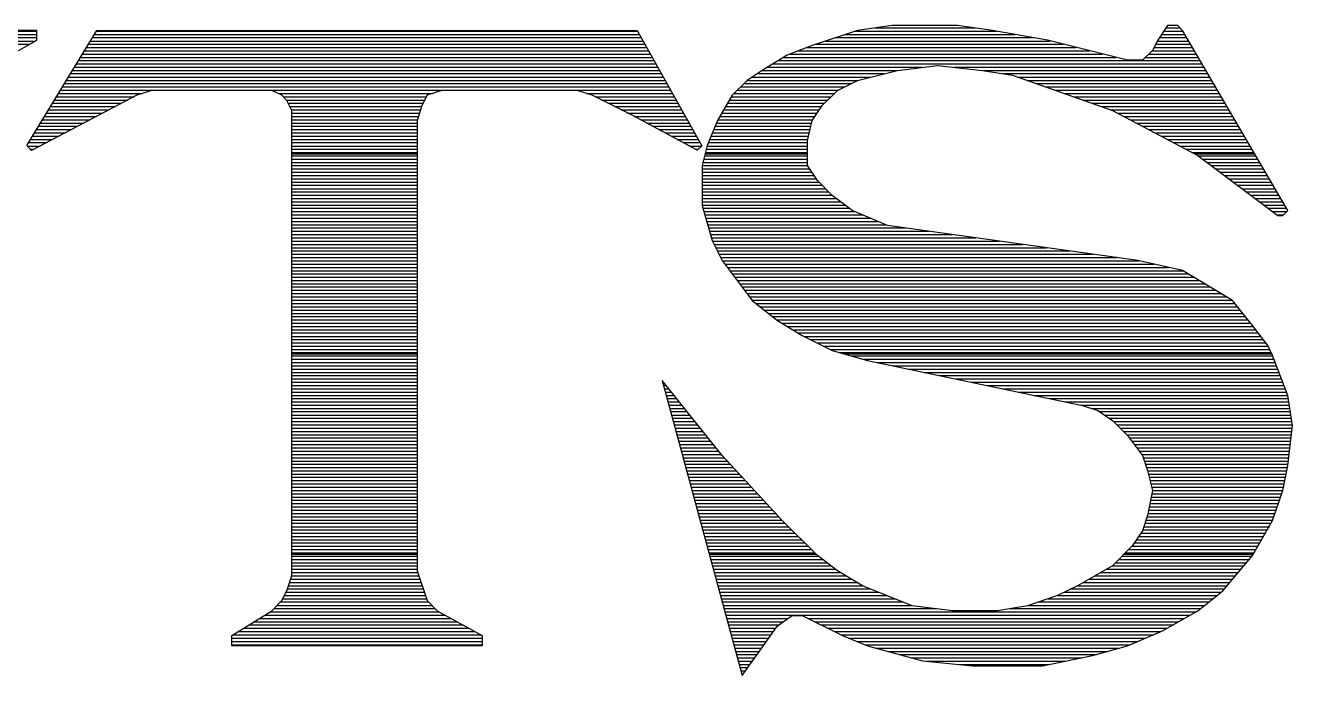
# Model space of a CAD drawing. Extents: x -19 to 106, y -45 to 160.
# Drawn here: x 12.18 to 14.351, y -30.661 to -29.547 of the extents above; entities that cross this region are included whole.
import ezdxf

# ---------------------------------------------------------------- set-up
doc = ezdxf.new("R2010")
doc.units = 0
doc.layers.add('DF_TITLE_BLOCK', color=2, linetype='CONTINUOUS')

msp = doc.modelspace()

# ---------------------------------------------------------------- linework, layer by layer
at = {"layer": 'DF_TITLE_BLOCK'}
for points in [[(12.199366, -29.555694), (11.839194, -29.555694)], [(12.199366, -29.555694), (11.839194, -29.555694)], [(11.839194, -29.556964), (12.199366, -29.556964)], [(11.839194, -29.562552), (12.199366, -29.562552)], [(11.839194, -29.56814), (12.199366, -29.56814)], [(12.182094, -29.752798), (12.302236, -29.555694)], [(12.182094, -29.752798), (12.302236, -29.555694)], [(12.182094, -29.752798), (12.302236, -29.555694)], [(12.199366, -29.572712), (12.199366, -29.555694)], [(12.199366, -29.572712), (12.199366, -29.555694)], [(12.294362, -29.56814), (13.234924, -29.56814)], [(12.297918, -29.562552), (13.231876, -29.562552)], [(12.30122, -29.556964), (13.228828, -29.556964)], [(12.302236, -29.555694), (13.228066, -29.555694)], [(12.302236, -29.555694), (13.228066, -29.555694)], [(12.302236, -29.555694), (13.228066, -29.555694)], [(13.228066, -29.555694), (13.338556, -29.753306)], [(13.228066, -29.555694), (13.338556, -29.753306)], [(13.228066, -29.555694), (13.338556, -29.753306)], [(13.605256, -29.555694), (13.527786, -29.581348)], [(13.605256, -29.555694), (13.527786, -29.581348)], [(13.605256, -29.555694), (13.527786, -29.581348)], [(13.567156, -29.56814), (13.905992, -29.56814)], [(13.584174, -29.562552), (13.875004, -29.562552)], [(13.600938, -29.556964), (13.844016, -29.556964)], [(13.664946, -29.547058), (13.605256, -29.555694)], [(13.664946, -29.547058), (13.605256, -29.555694)], [(13.664946, -29.547058), (13.605256, -29.555694)], [(13.634974, -29.551376), (13.806678, -29.551376)], [(13.776706, -29.547058), (13.664946, -29.547058)], [(13.776706, -29.547058), (13.664946, -29.547058)], [(13.776706, -29.547058), (13.664946, -29.547058)], [(13.836396, -29.555694), (13.776706, -29.547058)], [(13.836396, -29.555694), (13.776706, -29.547058)], [(13.836396, -29.555694), (13.776706, -29.547058)], [(13.930884, -29.572712), (13.836396, -29.555694)], [(13.930884, -29.572712), (13.836396, -29.555694)], [(13.930884, -29.572712), (13.836396, -29.555694)], [(14.136624, -29.547058), (14.119606, -29.572712)], [(14.136624, -29.547058), (14.119606, -29.572712)], [(14.136624, -29.547058), (14.119606, -29.572712)], [(14.1224, -29.56814), (14.169644, -29.56814)], [(14.12621, -29.562552), (14.166342, -29.562552)], [(14.13002, -29.556964), (14.16304, -29.556964)], [(14.133576, -29.551376), (14.15796, -29.551376)], [(14.153896, -29.547058), (14.136624, -29.547058)], [(14.153896, -29.547058), (14.136624, -29.547058)], [(14.153896, -29.547058), (14.136624, -29.547058)], [(14.162278, -29.555694), (14.153896, -29.547058)], [(14.162278, -29.555694), (14.153896, -29.547058)], [(14.162278, -29.555694), (14.153896, -29.547058)], [(14.342364, -29.864304), (14.162278, -29.555694)], [(14.342364, -29.864304), (14.162278, -29.555694)], [(14.342364, -29.864304), (14.162278, -29.555694)], [(11.840972, -29.573982), (12.197334, -29.573982)], [(11.85037, -29.579316), (12.187428, -29.579316)], [(12.139168, -29.607002), (12.199366, -29.572712)], [(12.139168, -29.607002), (12.199366, -29.572712)], [(12.284202, -29.584904), (13.244322, -29.584904)], [(12.287504, -29.579316), (13.241274, -29.579316)], [(12.29106, -29.573982), (13.238226, -29.573982)], [(13.527786, -29.581348), (13.485114, -29.598366)], [(13.527786, -29.581348), (13.485114, -29.598366)], [(13.527786, -29.581348), (13.485114, -29.598366)], [(13.518388, -29.584904), (13.98016, -29.584904)], [(13.533628, -29.579316), (13.957554, -29.579316)], [(13.550392, -29.573982), (13.935202, -29.573982)], [(14.068044, -29.607002), (13.930884, -29.572712)], [(14.068044, -29.607002), (13.930884, -29.572712)], [(14.068044, -29.607002), (13.930884, -29.572712)], [(14.119606, -29.572712), (14.110716, -29.589984)], [(14.119606, -29.572712), (14.110716, -29.589984)], [(14.119606, -29.572712), (14.110716, -29.589984)], [(14.113256, -29.584904), (14.17955, -29.584904)], [(14.11605, -29.579316), (14.176248, -29.579316)], [(14.118844, -29.573982), (14.172946, -29.573982)], [(12.270486, -29.60751), (13.257022, -29.60751)], [(12.273788, -29.601922), (13.253974, -29.601922)], [(12.277344, -29.596334), (13.250672, -29.596334)], [(12.280646, -29.590746), (13.247624, -29.590746)], [(13.485114, -29.598366), (13.442188, -29.624274)], [(13.485114, -29.598366), (13.442188, -29.624274)], [(13.485114, -29.598366), (13.442188, -29.624274)], [(13.469874, -29.60751), (14.192758, -29.60751)], [(13.479272, -29.601922), (14.047724, -29.601922)], [(13.490448, -29.596334), (14.025118, -29.596334)], [(13.504418, -29.590746), (14.002766, -29.590746)], [(14.093698, -29.607002), (14.068044, -29.607002)], [(14.093698, -29.607002), (14.068044, -29.607002)], [(14.093698, -29.607002), (14.068044, -29.607002)], [(14.110716, -29.589984), (14.093698, -29.607002)], [(14.110716, -29.589984), (14.093698, -29.607002)], [(14.110716, -29.589984), (14.093698, -29.607002)], [(14.098778, -29.601922), (14.189202, -29.601922)], [(14.104366, -29.596334), (14.186154, -29.596334)], [(14.109954, -29.590746), (14.182852, -29.590746)], [(12.25677, -29.629862), (13.269468, -29.629862)], [(12.260326, -29.624528), (13.26642, -29.624528)], [(12.263628, -29.61894), (13.263372, -29.61894)], [(12.267184, -29.613098), (13.26007, -29.613098)], [(13.442188, -29.624274), (13.416534, -29.641292)], [(13.442188, -29.624274), (13.416534, -29.641292)], [(13.442188, -29.624274), (13.416534, -29.641292)], [(13.433298, -29.629862), (13.650214, -29.629862)], [(13.44168, -29.624528), (13.672566, -29.624528)], [(13.451078, -29.61894), (13.716508, -29.61894)], [(13.460476, -29.613098), (14.195806, -29.613098)], [(13.605256, -29.641292), (13.673836, -29.624274)], [(13.605256, -29.641292), (13.673836, -29.624274)], [(13.605256, -29.641292), (13.673836, -29.624274)], [(13.673836, -29.624274), (13.742416, -29.615638)], [(13.673836, -29.624274), (13.742416, -29.615638)], [(13.673836, -29.624274), (13.742416, -29.615638)], [(13.742416, -29.615638), (13.819378, -29.624274)], [(13.742416, -29.615638), (13.819378, -29.624274)], [(13.742416, -29.615638), (13.819378, -29.624274)], [(13.771118, -29.61894), (14.199108, -29.61894)], [(13.819378, -29.624274), (13.870686, -29.632656)], [(13.819378, -29.624274), (13.870686, -29.632656)], [(13.819378, -29.624274), (13.870686, -29.632656)], [(13.820902, -29.624528), (14.20241, -29.624528)], [(13.854684, -29.629862), (14.205712, -29.629862)], [(13.870686, -29.632656), (14.042136, -29.692854)], [(13.870686, -29.632656), (14.042136, -29.692854)], [(13.870686, -29.632656), (14.042136, -29.692854)], [(12.243054, -29.652468), (13.282168, -29.652468)], [(12.24661, -29.64688), (13.27912, -29.64688)], [(12.249912, -29.641292), (13.275818, -29.641292)], [(12.253468, -29.635704), (13.27277, -29.635704)], [(13.416534, -29.641292), (13.390626, -29.666946)], [(13.416534, -29.641292), (13.390626, -29.666946)], [(13.416534, -29.641292), (13.390626, -29.666946)], [(13.405104, -29.652468), (13.58265, -29.652468)], [(13.410946, -29.64688), (13.593826, -29.64688)], [(13.416534, -29.641292), (13.605256, -29.641292)], [(13.424916, -29.635704), (13.627608, -29.635704)], [(13.570966, -29.658564), (13.605256, -29.641292)], [(13.570966, -29.658564), (13.605256, -29.641292)], [(13.570966, -29.658564), (13.605256, -29.641292)], [(13.879068, -29.635704), (14.209014, -29.635704)], [(13.895324, -29.641292), (14.212316, -29.641292)], [(13.911326, -29.64688), (14.215618, -29.64688)], [(13.927582, -29.652468), (14.21892, -29.652468)], [(12.370816, -29.666946), (12.190476, -29.761434)], [(12.370816, -29.666946), (12.190476, -29.761434)], [(12.370816, -29.666946), (12.190476, -29.761434)], [(12.229338, -29.675074), (12.355322, -29.675074)], [(12.232894, -29.669486), (12.366244, -29.669486)], [(12.236196, -29.663898), (12.380214, -29.663898)], [(12.239752, -29.658056), (13.285216, -29.658056)], [(12.396216, -29.658564), (12.370816, -29.666946)], [(12.396216, -29.658564), (12.370816, -29.666946)], [(12.396216, -29.658564), (12.370816, -29.666946)], [(12.601956, -29.658564), (12.396216, -29.658564)], [(12.601956, -29.658564), (12.396216, -29.658564)], [(12.601956, -29.658564), (12.396216, -29.658564)], [(12.619228, -29.666946), (12.601956, -29.658564)], [(12.619228, -29.666946), (12.601956, -29.658564)], [(12.619228, -29.666946), (12.601956, -29.658564)], [(12.612624, -29.663898), (12.877546, -29.663898)], [(12.627864, -29.675582), (12.619228, -29.666946)], [(12.627864, -29.675582), (12.619228, -29.666946)], [(12.627864, -29.675582), (12.619228, -29.666946)], [(12.621514, -29.669486), (12.866624, -29.669486)], [(12.627102, -29.675074), (12.86383, -29.675074)], [(12.636246, -29.692854), (12.627864, -29.675582)], [(12.636246, -29.692854), (12.627864, -29.675582)], [(12.636246, -29.692854), (12.627864, -29.675582)], [(12.867894, -29.666946), (12.859258, -29.684218)], [(12.867894, -29.666946), (12.859258, -29.684218)], [(12.867894, -29.666946), (12.859258, -29.684218)], [(12.893548, -29.658564), (12.867894, -29.666946)], [(12.893548, -29.658564), (12.867894, -29.666946)], [(12.893548, -29.658564), (12.867894, -29.666946)], [(13.125196, -29.658564), (12.893548, -29.658564)], [(13.125196, -29.658564), (12.893548, -29.658564)], [(13.125196, -29.658564), (12.893548, -29.658564)], [(13.150596, -29.666946), (13.125196, -29.658564)], [(13.150596, -29.666946), (13.125196, -29.658564)], [(13.150596, -29.666946), (13.125196, -29.658564)], [(13.140944, -29.663898), (13.288518, -29.663898)], [(13.219176, -29.701236), (13.150596, -29.666946)], [(13.219176, -29.701236), (13.150596, -29.666946)], [(13.219176, -29.701236), (13.150596, -29.666946)], [(13.155676, -29.669486), (13.291566, -29.669486)], [(13.166598, -29.675074), (13.294614, -29.675074)], [(13.390626, -29.666946), (13.365226, -29.709872)], [(13.390626, -29.666946), (13.365226, -29.709872)], [(13.390626, -29.666946), (13.365226, -29.709872)], [(13.386054, -29.675074), (13.554202, -29.675074)], [(13.389356, -29.669486), (13.55979, -29.669486)], [(13.394182, -29.663898), (13.565632, -29.663898)], [(13.399516, -29.658056), (13.57122, -29.658056)], [(13.545058, -29.684218), (13.570966, -29.658564)], [(13.545058, -29.684218), (13.570966, -29.658564)], [(13.545058, -29.684218), (13.570966, -29.658564)], [(13.943584, -29.658056), (14.221968, -29.658056)], [(13.959586, -29.663898), (14.225524, -29.663898)], [(13.975588, -29.669486), (14.228572, -29.669486)], [(13.99159, -29.675074), (14.231874, -29.675074)], [(12.215622, -29.697426), (12.312396, -29.697426)], [(12.219178, -29.691838), (12.323064, -29.691838)], [(12.22248, -29.68625), (12.333732, -29.68625)], [(12.226036, -29.680662), (12.344654, -29.680662)], [(12.630404, -29.680662), (12.861036, -29.680662)], [(12.633198, -29.68625), (12.858496, -29.68625)], [(12.635992, -29.691838), (12.856718, -29.691838)], [(12.636246, -30.489906), (12.636246, -29.692854)], [(12.636246, -30.489906), (12.636246, -29.692854)], [(12.636246, -30.489906), (12.636246, -29.692854)], [(12.636246, -29.697426), (12.85494, -29.697426)], [(12.859258, -29.684218), (12.850876, -29.709872)], [(12.859258, -29.684218), (12.850876, -29.709872)], [(12.859258, -29.684218), (12.850876, -29.709872)], [(13.178028, -29.680662), (13.297916, -29.680662)], [(13.189204, -29.68625), (13.301218, -29.68625)], [(13.200634, -29.691838), (13.304266, -29.691838)], [(13.211556, -29.697426), (13.307314, -29.697426)], [(13.372338, -29.697426), (13.536168, -29.697426)], [(13.375894, -29.691838), (13.539978, -29.691838)], [(13.379196, -29.68625), (13.543788, -29.68625)], [(13.382752, -29.680662), (13.548614, -29.680662)], [(13.527786, -29.709872), (13.545058, -29.684218)], [(13.527786, -29.709872), (13.545058, -29.684218)], [(13.527786, -29.709872), (13.545058, -29.684218)], [(14.007846, -29.680662), (14.23543, -29.680662)], [(14.023848, -29.68625), (14.238478, -29.68625)], [(14.03985, -29.691838), (14.24178, -29.691838)], [(14.042136, -29.692854), (14.188186, -29.769816)], [(14.042136, -29.692854), (14.188186, -29.769816)], [(14.042136, -29.692854), (14.188186, -29.769816)], [(14.05128, -29.697426), (14.245082, -29.697426)], [(12.201906, -29.720032), (12.26947, -29.720032)], [(12.205462, -29.714444), (12.280138, -29.714444)], [(12.208764, -29.708856), (12.29106, -29.708856)], [(12.21232, -29.703014), (12.301728, -29.703014)], [(12.636246, -29.703014), (12.852908, -29.703014)], [(12.636246, -29.708856), (12.85113, -29.708856)], [(12.636246, -29.714444), (12.850876, -29.714444)], [(12.636246, -29.720032), (12.850876, -29.720032)], [(12.850876, -29.709872), (12.850876, -30.481524)], [(12.850876, -29.709872), (12.850876, -30.481524)], [(12.850876, -29.709872), (12.850876, -30.481524)], [(13.330936, -29.760672), (13.219176, -29.701236)], [(13.330936, -29.760672), (13.219176, -29.701236)], [(13.330936, -29.760672), (13.219176, -29.701236)], [(13.222732, -29.703014), (13.310616, -29.703014)], [(13.2334, -29.708856), (13.313664, -29.708856)], [(13.243814, -29.714444), (13.316712, -29.714444)], [(13.254228, -29.720032), (13.320014, -29.720032)], [(13.365226, -29.709872), (13.347954, -29.752798)], [(13.365226, -29.709872), (13.347954, -29.752798)], [(13.365226, -29.709872), (13.347954, -29.752798)], [(13.360908, -29.720032), (13.5255, -29.720032)], [(13.363194, -29.714444), (13.52677, -29.714444)], [(13.365734, -29.708856), (13.528548, -29.708856)], [(13.369036, -29.703014), (13.532358, -29.703014)], [(13.519404, -29.744162), (13.527786, -29.709872)], [(13.519404, -29.744162), (13.527786, -29.709872)], [(13.519404, -29.744162), (13.527786, -29.709872)], [(14.061948, -29.703014), (14.248384, -29.703014)], [(14.072616, -29.708856), (14.251686, -29.708856)], [(14.083284, -29.714444), (14.254988, -29.714444)], [(14.093698, -29.720032), (14.25829, -29.720032)], [(12.191746, -29.736796), (12.237466, -29.736796)], [(12.195048, -29.731208), (12.248134, -29.731208)], [(12.198604, -29.72562), (12.258802, -29.72562)], [(12.636246, -29.72562), (12.850876, -29.72562)], [(12.636246, -29.731208), (12.850876, -29.731208)], [(12.636246, -29.736796), (12.850876, -29.736796)], [(13.264896, -29.72562), (13.323062, -29.72562)], [(13.275564, -29.731208), (13.326364, -29.731208)], [(13.285978, -29.736796), (13.329412, -29.736796)], [(13.354304, -29.736796), (13.521182, -29.736796)], [(13.356336, -29.731208), (13.522452, -29.731208)], [(13.358622, -29.72562), (13.523976, -29.72562)], [(14.104366, -29.72562), (14.261592, -29.72562)], [(14.115034, -29.731208), (14.26464, -29.731208)], [(14.125702, -29.736796), (14.268196, -29.736796)], [(12.190476, -29.761434), (12.182094, -29.752798)], [(12.190476, -29.761434), (12.182094, -29.752798)], [(12.190476, -29.761434), (12.182094, -29.752798)], [(12.18311, -29.753814), (12.204954, -29.753814)], [(12.184888, -29.747972), (12.215876, -29.747972)], [(12.18819, -29.742384), (12.226544, -29.742384)], [(12.188698, -29.759402), (12.194286, -29.759402)], [(12.636246, -29.742384), (12.850876, -29.742384)], [(12.636246, -29.747972), (12.850876, -29.747972)], [(12.636246, -29.753814), (12.850876, -29.753814)], [(12.636246, -29.759402), (12.850876, -29.759402)], [(13.296646, -29.742384), (13.33246, -29.742384)], [(13.30706, -29.747972), (13.335762, -29.747972)], [(13.317728, -29.753814), (13.338302, -29.753814)], [(13.328142, -29.759402), (13.33246, -29.759402)], [(13.338556, -29.753306), (13.330936, -29.760672)], [(13.338556, -29.753306), (13.330936, -29.760672)], [(13.338556, -29.753306), (13.330936, -29.760672)], [(13.347954, -29.752798), (13.339318, -29.787088)], [(13.347954, -29.752798), (13.339318, -29.787088)], [(13.347954, -29.752798), (13.339318, -29.787088)], [(13.346176, -29.759402), (13.519404, -29.759402)], [(13.3477, -29.753814), (13.519404, -29.753814)], [(13.349732, -29.747972), (13.519404, -29.747972)], [(13.352018, -29.742384), (13.519912, -29.742384)], [(13.519404, -29.787088), (13.519404, -29.744162)], [(13.519404, -29.787088), (13.519404, -29.744162)], [(13.519404, -29.787088), (13.519404, -29.744162)], [(14.13637, -29.742384), (14.271244, -29.742384)], [(14.147038, -29.747972), (14.274546, -29.747972)], [(14.157452, -29.753814), (14.277848, -29.753814)], [(14.16812, -29.759402), (14.28115, -29.759402)], [(12.636246, -29.76499), (12.850876, -29.76499)], [(12.636246, -29.767276), (12.850876, -29.767276)], [(12.636246, -29.770578), (12.850876, -29.770578)], [(12.636246, -29.776166), (12.850876, -29.776166)], [(12.636246, -29.782008), (12.850876, -29.782008)], [(13.340588, -29.782008), (13.519404, -29.782008)], [(13.342112, -29.776166), (13.519404, -29.776166)], [(13.343382, -29.770578), (13.519404, -29.770578)], [(13.344144, -29.767276), (13.519404, -29.767276)], [(13.344906, -29.76499), (13.519404, -29.76499)], [(14.178788, -29.76499), (14.284452, -29.76499)], [(14.183106, -29.767276), (14.285722, -29.767276)], [(14.188186, -29.769816), (14.325346, -29.872686)], [(14.188186, -29.769816), (14.325346, -29.872686)], [(14.188186, -29.769816), (14.325346, -29.872686)], [(14.188948, -29.770578), (14.287754, -29.770578)], [(14.196568, -29.776166), (14.291056, -29.776166)], [(14.203934, -29.782008), (14.294358, -29.782008)], [(12.636246, -29.787342), (12.850876, -29.787342)], [(12.636246, -29.79293), (12.850876, -29.79293)], [(12.636246, -29.798772), (12.850876, -29.798772)], [(12.636246, -29.80436), (12.850876, -29.80436)], [(13.339318, -29.787088), (13.339318, -29.855668)], [(13.339318, -29.787088), (13.339318, -29.855668)], [(13.339318, -29.787088), (13.339318, -29.855668)], [(13.339318, -29.787342), (13.519658, -29.787342)], [(13.339318, -29.79293), (13.523468, -29.79293)], [(13.339318, -29.798772), (13.527024, -29.798772)], [(13.339318, -29.80436), (13.530834, -29.80436)], [(13.536676, -29.812742), (13.519404, -29.787088)], [(13.536676, -29.812742), (13.519404, -29.787088)], [(13.536676, -29.812742), (13.519404, -29.787088)], [(14.2113, -29.787342), (14.297406, -29.787342)], [(14.21892, -29.79293), (14.300962, -29.79293)], [(14.22654, -29.798772), (14.30401, -29.798772)], [(14.233906, -29.80436), (14.307312, -29.80436)], [(12.636246, -29.809948), (12.850876, -29.809948)], [(12.636246, -29.815536), (12.850876, -29.815536)], [(12.636246, -29.821124), (12.850876, -29.821124)], [(12.636246, -29.826966), (12.850876, -29.826966)], [(13.339318, -29.809948), (13.534644, -29.809948)], [(13.339318, -29.815536), (13.539216, -29.815536)], [(13.339318, -29.821124), (13.545058, -29.821124)], [(13.339318, -29.826966), (13.550646, -29.826966)], [(13.562076, -29.838396), (13.536676, -29.812742)], [(13.562076, -29.838396), (13.536676, -29.812742)], [(13.562076, -29.838396), (13.536676, -29.812742)], [(14.241526, -29.809948), (14.310868, -29.809948)], [(14.248892, -29.815536), (14.313916, -29.815536)], [(14.256512, -29.821124), (14.317218, -29.821124)], [(14.263878, -29.826966), (14.32052, -29.826966)], [(12.636246, -29.832554), (12.850876, -29.832554)], [(12.636246, -29.837888), (12.850876, -29.837888)], [(12.636246, -29.84373), (12.850876, -29.84373)], [(12.636246, -29.849318), (12.850876, -29.849318)], [(13.339318, -29.832554), (13.556234, -29.832554)], [(13.339318, -29.837888), (13.561822, -29.837888)], [(13.339318, -29.84373), (13.569188, -29.84373)], [(13.339318, -29.849318), (13.576554, -29.849318)], [(13.596366, -29.864304), (13.562076, -29.838396)], [(13.596366, -29.864304), (13.562076, -29.838396)], [(13.596366, -29.864304), (13.562076, -29.838396)], [(14.271498, -29.832554), (14.323822, -29.832554)], [(14.278864, -29.837888), (14.327124, -29.837888)], [(14.286484, -29.84373), (14.330426, -29.84373)], [(14.29385, -29.849318), (14.333728, -29.849318)], [(12.636246, -29.854906), (12.850876, -29.854906)], [(12.636246, -29.860494), (12.850876, -29.860494)], [(12.636246, -29.866082), (12.850876, -29.866082)], [(12.636246, -29.871924), (12.850876, -29.871924)], [(13.339318, -29.854906), (13.584174, -29.854906)], [(13.339318, -29.855668), (13.356336, -29.915612)], [(13.339318, -29.855668), (13.356336, -29.915612)], [(13.339318, -29.855668), (13.356336, -29.915612)], [(13.340842, -29.860494), (13.591794, -29.860494)], [(13.342366, -29.866082), (13.601192, -29.866082)], [(13.34389, -29.871924), (13.6144, -29.871924)], [(13.656564, -29.889958), (13.596366, -29.864304)], [(13.656564, -29.889958), (13.596366, -29.864304)], [(13.656564, -29.889958), (13.596366, -29.864304)], [(14.30147, -29.854906), (14.33703, -29.854906)], [(14.308836, -29.860494), (14.340078, -29.860494)], [(14.316456, -29.866082), (14.340332, -29.866082)], [(14.323822, -29.871924), (14.334744, -29.871924)], [(14.333728, -29.872686), (14.342364, -29.864304)], [(14.333728, -29.872686), (14.342364, -29.864304)], [(14.333728, -29.872686), (14.342364, -29.864304)], [(12.636246, -29.877512), (12.850876, -29.877512)], [(12.636246, -29.8831), (12.850876, -29.8831)], [(12.636246, -29.888688), (12.850876, -29.888688)], [(13.345668, -29.877512), (13.627354, -29.877512)], [(13.347192, -29.8831), (13.640562, -29.8831)], [(13.348716, -29.888688), (13.653516, -29.888688)], [(14.085316, -29.949902), (13.656564, -29.889958)], [(14.085316, -29.949902), (13.656564, -29.889958)], [(14.085316, -29.949902), (13.656564, -29.889958)], [(14.325346, -29.872686), (14.333728, -29.872686)], [(14.325346, -29.872686), (14.333728, -29.872686)], [(14.325346, -29.872686), (14.333728, -29.872686)], [(12.636246, -29.894276), (12.850876, -29.894276)], [(12.636246, -29.899864), (12.850876, -29.899864)], [(12.636246, -29.905452), (12.850876, -29.905452)], [(12.636246, -29.91104), (12.850876, -29.91104)], [(13.35024, -29.894276), (13.687806, -29.894276)], [(13.352018, -29.899864), (13.727938, -29.899864)], [(13.353542, -29.905452), (13.768324, -29.905452)], [(13.35532, -29.91104), (13.808202, -29.91104)], [(12.636246, -29.916882), (12.850876, -29.916882)], [(12.636246, -29.92247), (12.850876, -29.92247)], [(12.636246, -29.928058), (12.850876, -29.928058)], [(12.636246, -29.933646), (12.850876, -29.933646)], [(13.356336, -29.915612), (13.373608, -29.949902)], [(13.356336, -29.915612), (13.373608, -29.949902)], [(13.356336, -29.915612), (13.373608, -29.949902)], [(13.357098, -29.916882), (13.848588, -29.916882)], [(13.359892, -29.92247), (13.88872, -29.92247)], [(13.362686, -29.928058), (13.928852, -29.928058)], [(13.36548, -29.933646), (13.968984, -29.933646)], [(12.636246, -29.939234), (12.850876, -29.939234)], [(12.636246, -29.944822), (12.850876, -29.944822)], [(12.636246, -29.95041), (12.850876, -29.95041)], [(12.636246, -29.955998), (12.850876, -29.955998)], [(13.368274, -29.939234), (14.009116, -29.939234)], [(13.371068, -29.944822), (14.049502, -29.944822)], [(13.373608, -29.949902), (13.424916, -30.018482)], [(13.373608, -29.949902), (13.424916, -30.018482)], [(13.373608, -29.949902), (13.424916, -30.018482)], [(13.374116, -29.95041), (14.087856, -29.95041)], [(13.37818, -29.955998), (14.113256, -29.955998)], [(14.162278, -29.967174), (14.085316, -29.949902)], [(14.162278, -29.967174), (14.085316, -29.949902)], [(14.162278, -29.967174), (14.085316, -29.949902)], [(12.636246, -29.96184), (12.850876, -29.96184)], [(12.636246, -29.967428), (12.850876, -29.967428)], [(12.636246, -29.973016), (12.850876, -29.973016)], [(12.636246, -29.978604), (12.850876, -29.978604)], [(13.382498, -29.96184), (14.138656, -29.96184)], [(13.386816, -29.967428), (14.162786, -29.967428)], [(13.39088, -29.973016), (14.172184, -29.973016)], [(13.395198, -29.978604), (14.181582, -29.978604)], [(14.247876, -30.018482), (14.162278, -29.967174)], [(14.247876, -30.018482), (14.162278, -29.967174)], [(14.247876, -30.018482), (14.162278, -29.967174)], [(12.636246, -29.984192), (12.850876, -29.984192)], [(12.636246, -29.990034), (12.850876, -29.990034)], [(12.636246, -29.995368), (12.850876, -29.995368)], [(12.636246, -30.000956), (12.850876, -30.000956)], [(13.399516, -29.984192), (14.19098, -29.984192)], [(13.40358, -29.990034), (14.200378, -29.990034)], [(13.407898, -29.995368), (14.209776, -29.995368)], [(13.411962, -30.000956), (14.21892, -30.000956)], [(12.636246, -30.006798), (12.850876, -30.006798)], [(12.636246, -30.012386), (12.850876, -30.012386)], [(12.636246, -30.017974), (12.850876, -30.017974)], [(12.636246, -30.023562), (12.850876, -30.023562)], [(13.41628, -30.006798), (14.228572, -30.006798)], [(13.420344, -30.012386), (14.237716, -30.012386)], [(13.424662, -30.017974), (14.247114, -30.017974)], [(13.424916, -30.018482), (13.468096, -30.052772)], [(13.424916, -30.018482), (13.468096, -30.052772)], [(13.424916, -30.018482), (13.468096, -30.052772)], [(13.43152, -30.023562), (14.252194, -30.023562)], [(14.282166, -30.061408), (14.247876, -30.018482)], [(14.282166, -30.061408), (14.247876, -30.018482)], [(14.282166, -30.061408), (14.247876, -30.018482)], [(12.636246, -30.02915), (12.850876, -30.02915)], [(12.636246, -30.034992), (12.850876, -30.034992)], [(12.636246, -30.04058), (12.850876, -30.04058)], [(13.438378, -30.02915), (14.256766, -30.02915)], [(13.44549, -30.034992), (14.261084, -30.034992)], [(13.452602, -30.04058), (14.265656, -30.04058)], [(12.636246, -30.045914), (12.850876, -30.045914)], [(12.636246, -30.051756), (12.850876, -30.051756)], [(12.636246, -30.057344), (12.850876, -30.057344)], [(12.636246, -30.062932), (12.850876, -30.062932)], [(13.459714, -30.045914), (14.269974, -30.045914)], [(13.466572, -30.051756), (14.274546, -30.051756)], [(13.468096, -30.052772), (13.510768, -30.078426)], [(13.468096, -30.052772), (13.510768, -30.078426)], [(13.468096, -30.052772), (13.510768, -30.078426)], [(13.475462, -30.057344), (14.279118, -30.057344)], [(13.48486, -30.062932), (14.283436, -30.062932)], [(14.308074, -30.095698), (14.282166, -30.061408)], [(14.308074, -30.095698), (14.282166, -30.061408)], [(14.308074, -30.095698), (14.282166, -30.061408)], [(12.636246, -30.06852), (12.850876, -30.06852)], [(12.636246, -30.074108), (12.850876, -30.074108)], [(12.636246, -30.07995), (12.850876, -30.07995)], [(12.636246, -30.085538), (12.850876, -30.085538)], [(13.494258, -30.06852), (14.287754, -30.06852)], [(13.503656, -30.074108), (14.292072, -30.074108)], [(13.510768, -30.078426), (13.562076, -30.104334)], [(13.510768, -30.078426), (13.562076, -30.104334)], [(13.510768, -30.078426), (13.562076, -30.104334)], [(13.513308, -30.07995), (14.296136, -30.07995)], [(13.524738, -30.085538), (14.300454, -30.085538)], [(12.636246, -30.091126), (12.850876, -30.091126)], [(12.636246, -30.096714), (12.850876, -30.096714)], [(12.636246, -30.102302), (12.850876, -30.102302)], [(12.636246, -30.10789), (12.850876, -30.10789)], [(12.636246, -30.110176), (12.850876, -30.110176)], [(13.535914, -30.091126), (14.304772, -30.091126)], [(13.547344, -30.096714), (14.308582, -30.096714)], [(13.558266, -30.102302), (14.311376, -30.102302)], [(13.562076, -30.104334), (13.622274, -30.121352)], [(13.562076, -30.104334), (13.622274, -30.121352)], [(13.562076, -30.104334), (13.622274, -30.121352)], [(13.575284, -30.10789), (14.31417, -30.10789)], [(13.583158, -30.110176), (14.31544, -30.110176)], [(14.316456, -30.112716), (14.308074, -30.095698)], [(14.316456, -30.112716), (14.308074, -30.095698)], [(14.316456, -30.112716), (14.308074, -30.095698)], [(12.636246, -30.113478), (12.850876, -30.113478)], [(12.636246, -30.119066), (12.850876, -30.119066)], [(12.636246, -30.124908), (12.850876, -30.124908)], [(12.636246, -30.130496), (12.850876, -30.130496)], [(13.594842, -30.113478), (14.316964, -30.113478)], [(13.614654, -30.119066), (14.318996, -30.119066)], [(13.622274, -30.121352), (13.990828, -30.198568)], [(13.622274, -30.121352), (13.990828, -30.198568)], [(13.622274, -30.121352), (13.990828, -30.198568)], [(13.638784, -30.124908), (14.321028, -30.124908)], [(13.665708, -30.130496), (14.323314, -30.130496)], [(14.342364, -30.181296), (14.316456, -30.112716)], [(14.342364, -30.181296), (14.316456, -30.112716)], [(14.342364, -30.181296), (14.316456, -30.112716)], [(12.636246, -30.136084), (12.850876, -30.136084)], [(12.636246, -30.141672), (12.850876, -30.141672)], [(12.636246, -30.14726), (12.850876, -30.14726)], [(12.636246, -30.152848), (12.850876, -30.152848)], [(13.692378, -30.136084), (14.325346, -30.136084)], [(13.719302, -30.141672), (14.327378, -30.141672)], [(13.746226, -30.14726), (14.32941, -30.14726)], [(13.77315, -30.152848), (14.331696, -30.152848)], [(12.636246, -30.158436), (12.850876, -30.158436)], [(12.636246, -30.164024), (12.850876, -30.164024)], [(12.636246, -30.169866), (12.850876, -30.169866)], [(12.636246, -30.175454), (12.850876, -30.175454)], [(13.373608, -30.284166), (13.270738, -30.155642)], [(13.270738, -30.155642), (13.407898, -30.661356)], [(13.270738, -30.155642), (13.407898, -30.661356)], [(13.373608, -30.284166), (13.270738, -30.155642)], [(13.270738, -30.155642), (13.407898, -30.661356)], [(13.373608, -30.284166), (13.270738, -30.155642)], [(13.2715, -30.158436), (13.273024, -30.158436)], [(13.273024, -30.164024), (13.277596, -30.164024)], [(13.274548, -30.169866), (13.282168, -30.169866)], [(13.276072, -30.175454), (13.28674, -30.175454)], [(13.79982, -30.158436), (14.333728, -30.158436)], [(13.826744, -30.164024), (14.336014, -30.164024)], [(13.853668, -30.169866), (14.338046, -30.169866)], [(13.880592, -30.175454), (14.340078, -30.175454)], [(12.636246, -30.181042), (12.850876, -30.181042)], [(12.636246, -30.18663), (12.850876, -30.18663)], [(12.636246, -30.192218), (12.850876, -30.192218)], [(13.277596, -30.181042), (13.291058, -30.181042)], [(13.27912, -30.18663), (13.29563, -30.18663)], [(13.280644, -30.192218), (13.299948, -30.192218)], [(13.907262, -30.181042), (14.34211, -30.181042)], [(13.934186, -30.18663), (14.343126, -30.18663)], [(13.96111, -30.192218), (14.344142, -30.192218)], [(14.350746, -30.232858), (14.342364, -30.181296)], [(14.350746, -30.232858), (14.342364, -30.181296)], [(14.350746, -30.232858), (14.342364, -30.181296)], [(12.636246, -30.19806), (12.850876, -30.19806)], [(12.636246, -30.203394), (12.850876, -30.203394)], [(12.636246, -30.208982), (12.850876, -30.208982)], [(12.636246, -30.214824), (12.850876, -30.214824)], [(13.282168, -30.19806), (13.30452, -30.19806)], [(13.283692, -30.203394), (13.309092, -30.203394)], [(13.285216, -30.208982), (13.313664, -30.208982)], [(13.28674, -30.214824), (13.317982, -30.214824)], [(13.988034, -30.19806), (14.345158, -30.19806)], [(13.990828, -30.198568), (14.016736, -30.207204)], [(13.990828, -30.198568), (14.016736, -30.207204)], [(13.990828, -30.198568), (14.016736, -30.207204)], [(14.006068, -30.203394), (14.34592, -30.203394)], [(14.016736, -30.207204), (14.042136, -30.224222)], [(14.016736, -30.207204), (14.042136, -30.224222)], [(14.016736, -30.207204), (14.042136, -30.224222)], [(14.019784, -30.208982), (14.346936, -30.208982)], [(14.028166, -30.214824), (14.347952, -30.214824)], [(12.636246, -30.220412), (12.850876, -30.220412)], [(12.636246, -30.226), (12.850876, -30.226)], [(12.636246, -30.231588), (12.850876, -30.231588)], [(12.636246, -30.237176), (12.850876, -30.237176)], [(13.288264, -30.220412), (13.322554, -30.220412)], [(13.289788, -30.226), (13.327126, -30.226)], [(13.291312, -30.231588), (13.331698, -30.231588)], [(13.292836, -30.237176), (13.336016, -30.237176)], [(14.036548, -30.220412), (14.348968, -30.220412)], [(14.042136, -30.224222), (14.068044, -30.249876)], [(14.042136, -30.224222), (14.068044, -30.249876)], [(14.042136, -30.224222), (14.068044, -30.249876)], [(14.044168, -30.226), (14.34973, -30.226)], [(14.049756, -30.231588), (14.350746, -30.231588)], [(14.055344, -30.237176), (14.350492, -30.237176)], [(14.342364, -30.301438), (14.350746, -30.232858)], [(14.342364, -30.301438), (14.350746, -30.232858)], [(14.342364, -30.301438), (14.350746, -30.232858)], [(12.636246, -30.243018), (12.850876, -30.243018)], [(12.636246, -30.248606), (12.850876, -30.248606)], [(12.636246, -30.25394), (12.850876, -30.25394)], [(12.636246, -30.259782), (12.850876, -30.259782)], [(13.29436, -30.243018), (13.340588, -30.243018)], [(13.295884, -30.248606), (13.344906, -30.248606)], [(13.297408, -30.25394), (13.349478, -30.25394)], [(13.298932, -30.259782), (13.35405, -30.259782)], [(14.060932, -30.243018), (14.34973, -30.243018)], [(14.06652, -30.248606), (14.348968, -30.248606)], [(14.068044, -30.249876), (14.093698, -30.284166)], [(14.068044, -30.249876), (14.093698, -30.284166)], [(14.068044, -30.249876), (14.093698, -30.284166)], [(14.071092, -30.25394), (14.348206, -30.25394)], [(14.07541, -30.259782), (14.347444, -30.259782)], [(12.636246, -30.26537), (12.850876, -30.26537)], [(12.636246, -30.270958), (12.850876, -30.270958)], [(12.636246, -30.276546), (12.850876, -30.276546)], [(12.636246, -30.282134), (12.850876, -30.282134)], [(13.300456, -30.26537), (13.358622, -30.26537)], [(13.30198, -30.270958), (13.36294, -30.270958)], [(13.303504, -30.276546), (13.367512, -30.276546)], [(13.305028, -30.282134), (13.372084, -30.282134)], [(13.476478, -30.395672), (13.373608, -30.284166)], [(13.476478, -30.395672), (13.373608, -30.284166)], [(13.476478, -30.395672), (13.373608, -30.284166)], [(14.079474, -30.26537), (14.346936, -30.26537)], [(14.083792, -30.270958), (14.346174, -30.270958)], [(14.087856, -30.276546), (14.345412, -30.276546)], [(14.092174, -30.282134), (14.34465, -30.282134)], [(14.093698, -30.284166), (14.102334, -30.310074)], [(14.093698, -30.284166), (14.102334, -30.310074)], [(14.093698, -30.284166), (14.102334, -30.310074)], [(12.636246, -30.287976), (12.850876, -30.287976)], [(12.636246, -30.293564), (12.850876, -30.293564)], [(12.636246, -30.299152), (12.850876, -30.299152)], [(12.636246, -30.30474), (12.850876, -30.30474)], [(13.306552, -30.287976), (13.37691, -30.287976)], [(13.308076, -30.293564), (13.382244, -30.293564)], [(13.3096, -30.299152), (13.387324, -30.299152)], [(13.311124, -30.30474), (13.392658, -30.30474)], [(14.094968, -30.287976), (14.343888, -30.287976)], [(14.096746, -30.293564), (14.34338, -30.293564)], [(14.098524, -30.299152), (14.342618, -30.299152)], [(14.100556, -30.30474), (14.341602, -30.30474)], [(14.333728, -30.344364), (14.342364, -30.301438)], [(14.333728, -30.344364), (14.342364, -30.301438)], [(14.333728, -30.344364), (14.342364, -30.301438)], [(12.636246, -30.310328), (12.850876, -30.310328)], [(12.636246, -30.315916), (12.850876, -30.315916)], [(12.636246, -30.321504), (12.850876, -30.321504)], [(12.636246, -30.327092), (12.850876, -30.327092)], [(13.312648, -30.310328), (13.397738, -30.310328)], [(13.314172, -30.315916), (13.402818, -30.315916)], [(13.315696, -30.321504), (13.408152, -30.321504)], [(13.31722, -30.327092), (13.413232, -30.327092)], [(14.102334, -30.310074), (14.110716, -30.344364)], [(14.102334, -30.310074), (14.110716, -30.344364)], [(14.102334, -30.310074), (14.110716, -30.344364)], [(14.102334, -30.310328), (14.340586, -30.310328)], [(14.103858, -30.315916), (14.339316, -30.315916)], [(14.105128, -30.321504), (14.3383, -30.321504)], [(14.106652, -30.327092), (14.33703, -30.327092)], [(12.636246, -30.332934), (12.850876, -30.332934)], [(12.636246, -30.338522), (12.850876, -30.338522)], [(12.636246, -30.34411), (12.850876, -30.34411)], [(12.636246, -30.349698), (12.850876, -30.349698)], [(13.318744, -30.332934), (13.418566, -30.332934)], [(13.320268, -30.338522), (13.423646, -30.338522)], [(13.321792, -30.34411), (13.428726, -30.34411)], [(13.323316, -30.349698), (13.43406, -30.349698)], [(14.110716, -30.344364), (14.102334, -30.387036)], [(14.110716, -30.344364), (14.102334, -30.387036)], [(14.110716, -30.344364), (14.102334, -30.387036)], [(14.108176, -30.332934), (14.336014, -30.332934)], [(14.109446, -30.338522), (14.334744, -30.338522)], [(14.1097, -30.349698), (14.33195, -30.349698)], [(14.110716, -30.34411), (14.333728, -30.34411)], [(14.316456, -30.395672), (14.333728, -30.344364)], [(14.316456, -30.395672), (14.333728, -30.344364)], [(14.316456, -30.395672), (14.333728, -30.344364)], [(12.636246, -30.355286), (12.850876, -30.355286)], [(12.636246, -30.360874), (12.850876, -30.360874)], [(12.636246, -30.366462), (12.850876, -30.366462)], [(13.32484, -30.355286), (13.43914, -30.355286)], [(13.326364, -30.360874), (13.444474, -30.360874)], [(13.327888, -30.366462), (13.449808, -30.366462)], [(14.106398, -30.366462), (14.326362, -30.366462)], [(14.107414, -30.360874), (14.32814, -30.360874)], [(14.108684, -30.355286), (14.330172, -30.355286)], [(12.636246, -30.37205), (12.850876, -30.37205)], [(12.636246, -30.377892), (12.850876, -30.377892)], [(12.636246, -30.38348), (12.850876, -30.38348)], [(12.636246, -30.389068), (12.850876, -30.389068)], [(13.329412, -30.37205), (13.454888, -30.37205)], [(13.330936, -30.377892), (13.459968, -30.377892)], [(13.33246, -30.38348), (13.465302, -30.38348)], [(13.333984, -30.389068), (13.470382, -30.389068)], [(14.102334, -30.387036), (14.093698, -30.412944)], [(14.102334, -30.387036), (14.093698, -30.412944)], [(14.102334, -30.387036), (14.093698, -30.412944)], [(14.101572, -30.389068), (14.318742, -30.389068)], [(14.103096, -30.38348), (14.320774, -30.38348)], [(14.104112, -30.377892), (14.322552, -30.377892)], [(14.105382, -30.37205), (14.324584, -30.37205)], [(12.636246, -30.394656), (12.850876, -30.394656)], [(12.636246, -30.400244), (12.850876, -30.400244)], [(12.636246, -30.406086), (12.850876, -30.406086)], [(12.636246, -30.41142), (12.850876, -30.41142)], [(13.335508, -30.394656), (13.475716, -30.394656)], [(13.337032, -30.400244), (13.48105, -30.400244)], [(13.338556, -30.406086), (13.486638, -30.406086)], [(13.34008, -30.41142), (13.49248, -30.41142)], [(13.536676, -30.455616), (13.476478, -30.395672)], [(13.536676, -30.455616), (13.476478, -30.395672)], [(13.536676, -30.455616), (13.476478, -30.395672)], [(14.093698, -30.412944), (14.076426, -30.438598)], [(14.093698, -30.412944), (14.076426, -30.438598)], [(14.093698, -30.412944), (14.076426, -30.438598)], [(14.094206, -30.41142), (14.307566, -30.41142)], [(14.095984, -30.406086), (14.310868, -30.406086)], [(14.097762, -30.400244), (14.313916, -30.400244)], [(14.099794, -30.394656), (14.316964, -30.394656)], [(14.282166, -30.455616), (14.316456, -30.395672)], [(14.282166, -30.455616), (14.316456, -30.395672)], [(14.282166, -30.455616), (14.316456, -30.395672)], [(12.636246, -30.417008), (12.850876, -30.417008)], [(12.636246, -30.42285), (12.850876, -30.42285)], [(12.636246, -30.428438), (12.850876, -30.428438)], [(12.636246, -30.434026), (12.850876, -30.434026)], [(13.341604, -30.417008), (13.498068, -30.417008)], [(13.343128, -30.42285), (13.503656, -30.42285)], [(13.344652, -30.428438), (13.509244, -30.428438)], [(13.346176, -30.434026), (13.514832, -30.434026)], [(14.079474, -30.434026), (14.294612, -30.434026)], [(14.083284, -30.428438), (14.297914, -30.428438)], [(14.087094, -30.42285), (14.301216, -30.42285)], [(14.090904, -30.417008), (14.304264, -30.417008)], [(12.636246, -30.439614), (12.850876, -30.439614)], [(12.636246, -30.445202), (12.850876, -30.445202)], [(12.636246, -30.451044), (12.850876, -30.451044)], [(12.636246, -30.453076), (12.850876, -30.453076)], [(12.636246, -30.456632), (12.850876, -30.456632)], [(13.3477, -30.439614), (13.52042, -30.439614)], [(13.349224, -30.445202), (13.526008, -30.445202)], [(13.350748, -30.451044), (13.531596, -30.451044)], [(13.35151, -30.453076), (13.533882, -30.453076)], [(13.352272, -30.456632), (13.537692, -30.456632)], [(13.570966, -30.481524), (13.536676, -30.455616)], [(13.570966, -30.481524), (13.536676, -30.455616)], [(13.570966, -30.481524), (13.536676, -30.455616)], [(14.076426, -30.438598), (14.042136, -30.472888)], [(14.076426, -30.438598), (14.042136, -30.472888)], [(14.076426, -30.438598), (14.042136, -30.472888)], [(14.058646, -30.456632), (14.281658, -30.456632)], [(14.061948, -30.453076), (14.28369, -30.453076)], [(14.064234, -30.451044), (14.28496, -30.451044)], [(14.069822, -30.445202), (14.288262, -30.445202)], [(14.07541, -30.439614), (14.29131, -30.439614)], [(14.230858, -30.515814), (14.282166, -30.455616)], [(14.230858, -30.515814), (14.282166, -30.455616)], [(14.230858, -30.515814), (14.282166, -30.455616)], [(12.636246, -30.46222), (12.850876, -30.46222)], [(12.636246, -30.467808), (12.850876, -30.467808)], [(12.636246, -30.473396), (12.850876, -30.473396)], [(12.636246, -30.478984), (12.850876, -30.478984)], [(13.353796, -30.46222), (13.545058, -30.46222)], [(13.35532, -30.467808), (13.552678, -30.467808)], [(13.356844, -30.473396), (13.560298, -30.473396)], [(13.358368, -30.478984), (13.567664, -30.478984)], [(14.042136, -30.472888), (13.982446, -30.507178)], [(14.042136, -30.472888), (13.982446, -30.507178)], [(14.042136, -30.472888), (13.982446, -30.507178)], [(14.031468, -30.478984), (14.262354, -30.478984)], [(14.041374, -30.473396), (14.26718, -30.473396)], [(14.047216, -30.467808), (14.272006, -30.467808)], [(14.052804, -30.46222), (14.276832, -30.46222)], [(12.627864, -30.515814), (12.636246, -30.489906)], [(12.627864, -30.515814), (12.636246, -30.489906)], [(12.627864, -30.515814), (12.636246, -30.489906)], [(12.632436, -30.50159), (12.85748, -30.50159)], [(12.634468, -30.496002), (12.855448, -30.496002)], [(12.636246, -30.484572), (12.851892, -30.484572)], [(12.636246, -30.49016), (12.85367, -30.49016)], [(12.850876, -30.481524), (12.867894, -30.532832)], [(12.850876, -30.481524), (12.867894, -30.532832)], [(12.850876, -30.481524), (12.867894, -30.532832)], [(13.359892, -30.484572), (13.5763, -30.484572)], [(13.361416, -30.49016), (13.585698, -30.49016)], [(13.36294, -30.496002), (13.594842, -30.496002)], [(13.364464, -30.50159), (13.60424, -30.50159)], [(13.613638, -30.507178), (13.570966, -30.481524)], [(13.613638, -30.507178), (13.570966, -30.481524)], [(13.613638, -30.507178), (13.570966, -30.481524)], [(13.992098, -30.50159), (14.24305, -30.50159)], [(14.002004, -30.496002), (14.247876, -30.496002)], [(14.011656, -30.49016), (14.252702, -30.49016)], [(14.021562, -30.484572), (14.257528, -30.484572)], [(12.619228, -30.532832), (12.627864, -30.515814)], [(12.619228, -30.532832), (12.627864, -30.515814)], [(12.619228, -30.532832), (12.627864, -30.515814)], [(12.62634, -30.518354), (12.863068, -30.518354)], [(12.628626, -30.512766), (12.861036, -30.512766)], [(12.630658, -30.507178), (12.859258, -30.507178)], [(13.365988, -30.507178), (13.613638, -30.507178)], [(13.367512, -30.512766), (13.627608, -30.512766)], [(13.369036, -30.518354), (13.641832, -30.518354)], [(13.699236, -30.541468), (13.613638, -30.507178)], [(13.699236, -30.541468), (13.613638, -30.507178)], [(13.699236, -30.541468), (13.613638, -30.507178)], [(13.982446, -30.507178), (13.948156, -30.524196)], [(13.982446, -30.507178), (13.948156, -30.524196)], [(13.982446, -30.507178), (13.948156, -30.524196)], [(13.95984, -30.518354), (14.227556, -30.518354)], [(13.971016, -30.512766), (14.233398, -30.512766)], [(13.982192, -30.507178), (14.238224, -30.507178)], [(14.188186, -30.550104), (14.230858, -30.515814)], [(14.188186, -30.550104), (14.230858, -30.515814)], [(14.188186, -30.550104), (14.230858, -30.515814)], [(12.601956, -30.550104), (12.619228, -30.532832)], [(12.601956, -30.550104), (12.619228, -30.532832)], [(12.601956, -30.550104), (12.619228, -30.532832)], [(12.6111, -30.54096), (12.876022, -30.54096)], [(12.616942, -30.535118), (12.87018, -30.535118)], [(12.620752, -30.52953), (12.866878, -30.52953)], [(12.6238, -30.523942), (12.864846, -30.523942)], [(12.867894, -30.532832), (12.885166, -30.550104)], [(12.867894, -30.532832), (12.885166, -30.550104)], [(12.867894, -30.532832), (12.885166, -30.550104)], [(13.37056, -30.523942), (13.655802, -30.523942)], [(13.372084, -30.52953), (13.670026, -30.52953)], [(13.373608, -30.535118), (13.683996, -30.535118)], [(13.375132, -30.54096), (13.697966, -30.54096)], [(13.767816, -30.550104), (13.699236, -30.541468)], [(13.767816, -30.550104), (13.699236, -30.541468)], [(13.767816, -30.550104), (13.699236, -30.541468)], [(13.896594, -30.541468), (13.845286, -30.550104)], [(13.896594, -30.541468), (13.845286, -30.550104)], [(13.896594, -30.541468), (13.845286, -30.550104)], [(13.948156, -30.524196), (13.896594, -30.541468)], [(13.948156, -30.524196), (13.896594, -30.541468)], [(13.948156, -30.524196), (13.896594, -30.541468)], [(13.898118, -30.54096), (14.199362, -30.54096)], [(13.914882, -30.535118), (14.206474, -30.535118)], [(13.9319, -30.52953), (14.213586, -30.52953)], [(13.94841, -30.523942), (14.220444, -30.523942)], [(12.533376, -30.592776), (12.601956, -30.550104)], [(12.533376, -30.592776), (12.601956, -30.550104)], [(12.533376, -30.592776), (12.601956, -30.550104)], [(12.58062, -30.563312), (12.909042, -30.563312)], [(12.589764, -30.557724), (12.898882, -30.557724)], [(12.598654, -30.552136), (12.888976, -30.552136)], [(12.605512, -30.546548), (12.88161, -30.546548)], [(12.885166, -30.550104), (12.962128, -30.592776)], [(12.885166, -30.550104), (12.962128, -30.592776)], [(12.885166, -30.550104), (12.962128, -30.592776)], [(13.376656, -30.546548), (13.74013, -30.546548)], [(13.37818, -30.552136), (14.184376, -30.552136)], [(13.379704, -30.557724), (14.17447, -30.557724)], [(13.381228, -30.563312), (13.486384, -30.563312)], [(13.468096, -30.575758), (13.493496, -30.558486)], [(13.468096, -30.575758), (13.493496, -30.558486)], [(13.468096, -30.575758), (13.493496, -30.558486)], [(13.493496, -30.558486), (13.510768, -30.558486)], [(13.493496, -30.558486), (13.510768, -30.558486)], [(13.493496, -30.558486), (13.510768, -30.558486)], [(13.510768, -30.558486), (13.579348, -30.592776)], [(13.510768, -30.558486), (13.579348, -30.592776)], [(13.510768, -30.558486), (13.579348, -30.592776)], [(13.52042, -30.563312), (14.164564, -30.563312)], [(13.845286, -30.550104), (13.767816, -30.550104)], [(13.845286, -30.550104), (13.767816, -30.550104)], [(13.845286, -30.550104), (13.767816, -30.550104)], [(13.866114, -30.546548), (14.19225, -30.546548)], [(14.127988, -30.584394), (14.188186, -30.550104)], [(14.127988, -30.584394), (14.188186, -30.550104)], [(14.127988, -30.584394), (14.188186, -30.550104)], [(12.544806, -30.585918), (12.949428, -30.585918)], [(12.553696, -30.580076), (12.939522, -30.580076)], [(12.56284, -30.574488), (12.929362, -30.574488)], [(12.57173, -30.5689), (12.919202, -30.5689)], [(13.382752, -30.5689), (13.478002, -30.5689)], [(13.384276, -30.574488), (13.46962, -30.574488)], [(13.3858, -30.580076), (13.464794, -30.580076)], [(13.387324, -30.585918), (13.46073, -30.585918)], [(13.407898, -30.661356), (13.468096, -30.575758)], [(13.407898, -30.661356), (13.468096, -30.575758)], [(13.407898, -30.661356), (13.468096, -30.575758)], [(13.531596, -30.5689), (14.154658, -30.5689)], [(13.542772, -30.574488), (14.145006, -30.574488)], [(13.554202, -30.580076), (14.1351, -30.580076)], [(13.565378, -30.585918), (14.124432, -30.585918)], [(14.068044, -30.610048), (14.127988, -30.584394)], [(14.068044, -30.610048), (14.127988, -30.584394)], [(14.068044, -30.610048), (14.127988, -30.584394)], [(12.533376, -30.610048), (12.533376, -30.592776)], [(12.533376, -30.610048), (12.533376, -30.592776)], [(12.533376, -30.610048), (12.533376, -30.592776)], [(12.533376, -30.597094), (12.962128, -30.597094)], [(12.533376, -30.602682), (12.962128, -30.602682)], [(12.533376, -30.60827), (12.962128, -30.60827)], [(12.962128, -30.610048), (12.533376, -30.610048)], [(12.962128, -30.610048), (12.533376, -30.610048)], [(12.962128, -30.610048), (12.533376, -30.610048)], [(12.535662, -30.591506), (12.959842, -30.591506)], [(12.962128, -30.592776), (12.962128, -30.610048)], [(12.962128, -30.592776), (12.962128, -30.610048)], [(12.962128, -30.592776), (12.962128, -30.610048)], [(13.388848, -30.591506), (13.45692, -30.591506)], [(13.390372, -30.597094), (13.452856, -30.597094)], [(13.391896, -30.602682), (13.449046, -30.602682)], [(13.39342, -30.60827), (13.445236, -30.60827)], [(13.576554, -30.591506), (14.111224, -30.591506)], [(13.579348, -30.592776), (13.622274, -30.610048)], [(13.579348, -30.592776), (13.622274, -30.610048)], [(13.579348, -30.592776), (13.622274, -30.610048)], [(13.590016, -30.597094), (14.09827, -30.597094)], [(13.603986, -30.602682), (14.084808, -30.602682)], [(13.61821, -30.60827), (14.071854, -30.60827)], [(13.622274, -30.610048), (13.716508, -30.635702)], [(13.622274, -30.610048), (13.716508, -30.635702)], [(13.622274, -30.610048), (13.716508, -30.635702)], [(14.007846, -30.627066), (14.068044, -30.610048)], [(14.007846, -30.627066), (14.068044, -30.610048)], [(14.007846, -30.627066), (14.068044, -30.610048)], [(13.394944, -30.614112), (13.441172, -30.614112)], [(13.396468, -30.6197), (13.437108, -30.6197)], [(13.397992, -30.625034), (13.433298, -30.625034)], [(13.399516, -30.630876), (13.429234, -30.630876)], [(13.636752, -30.614112), (14.054074, -30.614112)], [(13.657326, -30.6197), (14.034516, -30.6197)], [(13.6779, -30.625034), (14.014704, -30.625034)], [(13.698474, -30.630876), (13.989558, -30.630876)], [(13.922248, -30.644338), (14.007846, -30.627066)], [(13.922248, -30.644338), (14.007846, -30.627066)], [(13.922248, -30.644338), (14.007846, -30.627066)], [(13.40104, -30.636464), (13.425424, -30.636464)], [(13.402564, -30.642052), (13.421614, -30.642052)], [(13.404088, -30.64764), (13.41755, -30.64764)], [(13.405612, -30.653228), (13.413486, -30.653228)], [(13.716508, -30.635702), (13.802106, -30.644338)], [(13.716508, -30.635702), (13.802106, -30.644338)], [(13.716508, -30.635702), (13.802106, -30.644338)], [(13.724128, -30.636464), (13.961364, -30.636464)], [(13.780008, -30.642052), (13.93317, -30.642052)], [(13.802106, -30.644338), (13.922248, -30.644338)], [(13.802106, -30.644338), (13.922248, -30.644338)], [(13.802106, -30.644338), (13.922248, -30.644338)], [(13.407136, -30.65907), (13.409676, -30.65907)]]:
    msp.add_lwpolyline(points, dxfattribs=at)

doc.saveas('drawing.dxf')
